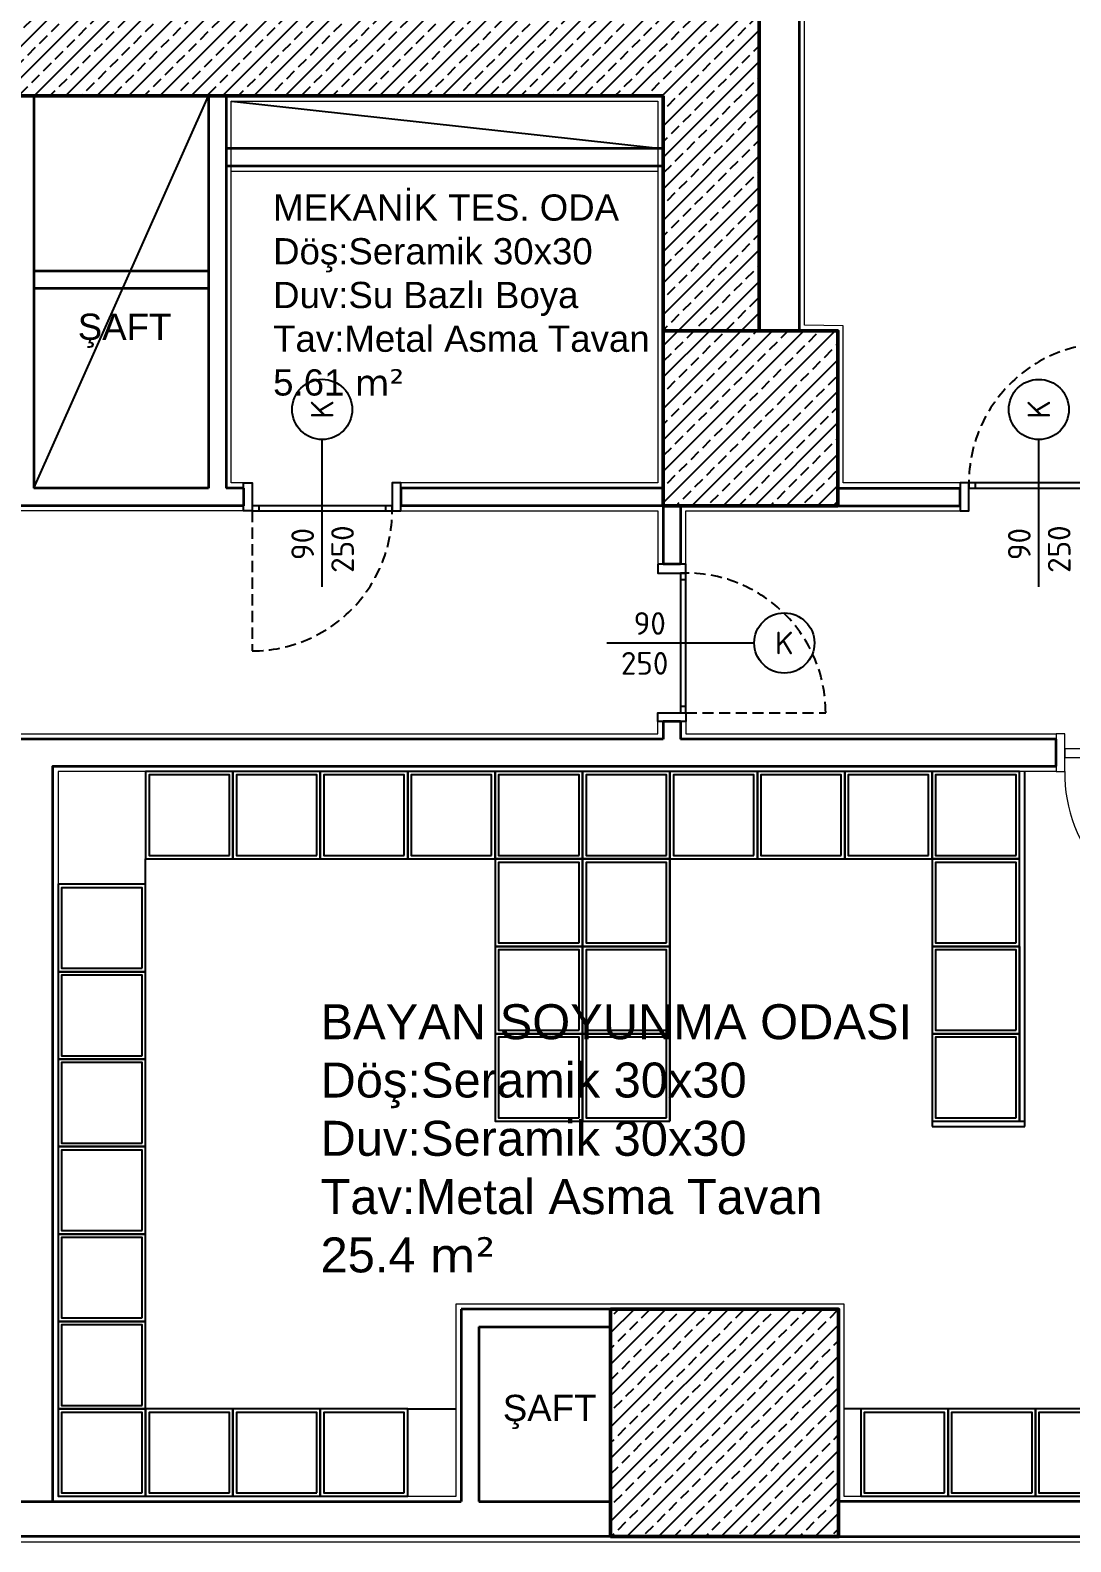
# Model space of a CAD drawing. Header units: millimetres. Extents: x 1443065 to 1517367, y 3763150 to 3779068.
# Drawn here: x 1502411 to 1503007, y 3765844 to 3766709 of the extents above; entities that cross this region are included whole.
import ezdxf
from ezdxf.enums import TextEntityAlignment as Align

# ---------------------------------------------------------------- set-up
doc = ezdxf.new("R2010")
doc.units = ezdxf.units.MM
doc.linetypes.add('HIDDEN', pattern=[9.525, 6.35, -3.175])
for name, color, linetype in [('1 ahsap dograma', 42, 'Continuous'), ('m-DOG_', 4, 'Continuous'), ('m-TAR_duvar', 8, 'Continuous'), ('m-TFR_vitrifiye', 1, 'Continuous'), ('m-YAZ_poz', 7, 'Continuous')]:
    doc.layers.add(name, color=color, linetype=linetype)
for name, color, linetype, lineweight in [('DUVAR', 2, 'Continuous', 35), ('MAHAL', 52, 'Continuous', 13), ('MERDIVEN', 4, 'Continuous', 20), ('SIVA', 3, 'Continuous', 9), ('TASIYICI', 170, 'Continuous', 50), ('TEFRIS', 165, 'Continuous', 15)]:
    doc.layers.add(name, color=color, linetype=linetype, lineweight=lineweight)
doc.styles.add('mono', font='isocpeur.ttf')
doc.styles.get("Standard").update_dxf_attribs({"font": 'arial.ttf'})
pattern_1 = [(45, (78491.543, -87954.948), (-8.98025612, 8.98025612), []), (45, (78500.523, -87954.948), (-8.98025612, 8.98025612), [6.35, -3.175])]

# ---------------------------------------------------------------- blocks, each defined once
blk = doc.blocks.new('90lık Kqpı')
at = {"layer": 'm-DOG_', "linetype": 'HIDDEN'}
blk.add_line((-8, -5), (-88, -5), dxfattribs=at)
at = {"layer": 'm-DOG_'}
for p, q in [((-5, -8.77), (-8, -8.77)), ((-5, -81.23), (-8, -81.23))]:
    blk.add_line(p, q, dxfattribs=at)
for points in [[(8, 0), (8, -5), (-8, -5), (-8, 0)], [(-8, -5), (-8, -85), (-5, -85), (-5, -5)], [(8, -90), (8, -85), (-8, -85), (-8, -90)]]:
    blk.add_lwpolyline(points, close=True, dxfattribs=at)
at = {"layer": 'm-DOG_', "linetype": 'HIDDEN'}
blk.add_arc((-8, -5), 80, 180, 270, dxfattribs=at)
blk = doc.blocks.new('m-penpoz')
blk.add_line((0, -1.625), (0, 0))
blk.add_circle((0, 0.332), 0.332)
blk.add_attdef('POZNO', text='', height=0.18).set_placement((0, 0.332), align=Align.MIDDLE)
blk.add_attdef('WIDTH', text='', height=0.18, rotation=90).set_placement((0, -1.625), align=Align.BOTTOM_LEFT)
blk.add_attdef('HEIGHT', text='', height=0.18, rotation=90).set_placement((0.069, -1.625), align=Align.TOP_LEFT)

msp = doc.modelspace()

# ---------------------------------------------------------------- hatches: boundary and pattern name
at = {"layer": 'm-TAR_duvar'}
h = msp.add_hatch(dxfattribs=at)
h.set_pattern_fill('ANSI33', color=256, scale=2)
h.set_pattern_definition(pattern_1)
h.paths.add_polyline_path([(1502828.56, 3766715.97), (1502828.56, 3766725.97), (1502783.56, 3766725.97), (1502783.56, 3766715.97), (1502098.49, 3766715.97), (1502098.49, 3766536.58), (1502153.49, 3766536.58), (1502153.49, 3766670.97), (1502773.56, 3766670.97), (1502773.56, 3766536.58), (1502828.56, 3766536.58)])
h = msp.add_hatch(dxfattribs=at)
h.set_pattern_fill('ANSI33', color=256, scale=2)
h.set_pattern_definition(pattern_1)
h.paths.add_polyline_path([(1502873.49, 3766536.58), (1502773.49, 3766536.58), (1502773.49, 3766436.58), (1502873.49, 3766436.58)])
h = msp.add_hatch(dxfattribs=at)
h.set_pattern_fill('ANSI33', color=256, scale=2)
h.set_pattern_definition([(45, (80081.977, -91424.947), (-8.98025612, 8.98025612), []), (45, (80090.957, -91424.947), (-8.98025612, 8.98025612), [6.35, -3.175])])
h.paths.add_polyline_path([(1502743.38, 3765847.09), (1502873.81, 3765847.09), (1502873.81, 3765977.09), (1502743.38, 3765977.09)])

# ---------------------------------------------------------------- linework, layer by layer
at = {"layer": '1 ahsap dograma'}
msp.add_line((1502977.29, 3766184.59), (1502977.29, 3766134.59), dxfattribs=at)
at = {"layer": 'DUVAR'}
for p, q in [((1502851.32, 3766536.8), (1502851.32, 3766725.97)), ((1502413.35, 3766670.97), (1502413.35, 3766446.58)), ((1502513.35, 3766670.97), (1502513.35, 3766446.58)), ((1502523.35, 3766670.97), (1502523.35, 3766446.58)), ((1502523.53, 3766640.97), (1502773.56, 3766640.97)), ((1502523.53, 3766630.97), (1502773.56, 3766630.97)), ((1502413.53, 3766570.97), (1502513.53, 3766570.97)), ((1502413.53, 3766560.97), (1502513.53, 3766560.97)), ((1502513.35, 3766446.58), (1502413.35, 3766446.58)), ((1502533.35, 3766446.58), (1502523.35, 3766446.58)), ((1502533.35, 3766446.58), (1502533.35, 3766436.58)), ((1502773.38, 3766446.58), (1502623.35, 3766446.58)), ((1502623.35, 3766446.58), (1502623.35, 3766436.58)), ((1502873.32, 3766446.58), (1502943.32, 3766446.58)), ((1502943.32, 3766436.58), (1502943.32, 3766446.58)), ((1502533.35, 3766436.58), (1502393.32, 3766436.58)), ((1502773.32, 3766436.58), (1502623.35, 3766436.58)), ((1502773.38, 3766436.58), (1502773.38, 3766403.09)), ((1502783.38, 3766436.58), (1502783.38, 3766403.09)), ((1502873.32, 3766436.58), (1502943.32, 3766436.58)), ((1502783.38, 3766403.09), (1502773.38, 3766403.09)), ((1502783.38, 3766313.09), (1502773.38, 3766313.09)), ((1502773.38, 3766313.09), (1502773.38, 3766303.09)), ((1502783.38, 3766313.09), (1502783.38, 3766303.09)), ((1502773.38, 3766303.09), (1502138.38, 3766303.09)), ((1502998.25, 3766303.09), (1502783.38, 3766303.09)), ((1502998.25, 3766287.59), (1502998.25, 3766303.09)), ((1502743.38, 3765977.09), (1502657.94, 3765977.09)), ((1502657.94, 3765977.09), (1502657.94, 3765867.08)), ((1502667.94, 3765967.09), (1502667.94, 3765867.08)), ((1502667.94, 3765967.09), (1502743.38, 3765967.09)), ((1502154, 3765867.08), (1502657.94, 3765867.08)), ((1502291.25, 3765867.08), (1502657.94, 3765867.08)), ((1502667.94, 3765867.08), (1502743.38, 3765867.08)), ((1502667.94, 3765867.08), (1502743.38, 3765867.08)), ((1503313.02, 3765867.08), (1502873.81, 3765867.08)), ((1502743.38, 3765847.09), (1502153.36, 3765847.09)), ((1502873.81, 3765847.09), (1503643.38, 3765847.08))]:
    msp.add_line(p, q, dxfattribs=at)
msp.add_lwpolyline([(1502424.29, 3765867.08), (1502424.29, 3766287.59), (1502998.25, 3766287.59)], dxfattribs=at)
at = {"layer": 'm-TFR_vitrifiye'}
for p, q in [((1502413.35, 3766446.58), (1502513.35, 3766670.97)), ((1502526.53, 3766667.97), (1502770.56, 3766640.97)), ((1502863.32, 3766436.58), (1502863.32, 3766436.58)), ((1502527.29, 3766284.59), (1502527.29, 3766234.59)), ((1502577.29, 3766284.59), (1502577.29, 3766234.59)), ((1502677.29, 3766284.59), (1502677.29, 3766234.59)), ((1502727.29, 3766284.59), (1502727.29, 3766234.59)), ((1502827.29, 3766284.59), (1502827.29, 3766234.59)), ((1502877.29, 3766284.59), (1502877.29, 3766234.59)), ((1502927.29, 3766284.59), (1502927.29, 3766234.59)), ((1502980.29, 3766084.59), (1502980.29, 3766284.59)), ((1502477.29, 3766220.08), (1502477.29, 3766234.59)), ((1502727.29, 3766234.59), (1502727.29, 3766184.59)), ((1502777.29, 3766234.59), (1502777.29, 3766184.59)), ((1502727.29, 3766184.59), (1502727.29, 3766134.59)), ((1502777.29, 3766184.59), (1502777.29, 3766134.59)), ((1502727.29, 3766134.59), (1502727.29, 3766084.59)), ((1502777.29, 3766134.59), (1502777.29, 3766084.59)), ((1502977.29, 3766134.59), (1502977.29, 3766084.59)), ((1502927.29, 3766084.59), (1502927.29, 3766081.59)), ((1502927.29, 3766081.59), (1502980.29, 3766081.59)), ((1502977.29, 3766084.59), (1502980.29, 3766084.59)), ((1502980.29, 3766081.59), (1502980.29, 3766084.59)), ((1502427.29, 3766070.08), (1502427.29, 3766020.08)), ((1502427.29, 3765920.08), (1502427.29, 3765870.08)), ((1502477.29, 3765920.08), (1502477.29, 3765870.08)), ((1502527.29, 3765920.08), (1502527.29, 3765870.08)), ((1502577.29, 3765920.08), (1502577.29, 3765870.08)), ((1502627.29, 3765920.08), (1502654.94, 3765920.08)), ((1502886.42, 3765920.08), (1502876.81, 3765920.08)), ((1502986.42, 3765920.08), (1502986.42, 3765870.08))]:
    msp.add_line(p, q, dxfattribs=at)
for points in [[(1502527.29, 3766234.59), (1502527.29, 3766284.59), (1502477.29, 3766284.59), (1502477.29, 3766234.59)], [(1502525.29, 3766236.59), (1502525.29, 3766282.59), (1502479.29, 3766282.59), (1502479.29, 3766236.59)], [(1502577.29, 3766234.59), (1502577.29, 3766284.59), (1502527.29, 3766284.59), (1502527.29, 3766234.59)], [(1502575.29, 3766236.59), (1502575.29, 3766282.59), (1502529.29, 3766282.59), (1502529.29, 3766236.59)], [(1502627.29, 3766234.59), (1502627.29, 3766284.59), (1502577.29, 3766284.59), (1502577.29, 3766234.59)], [(1502625.29, 3766236.59), (1502625.29, 3766282.59), (1502579.29, 3766282.59), (1502579.29, 3766236.59)], [(1502677.29, 3766234.59), (1502677.29, 3766284.59), (1502627.29, 3766284.59), (1502627.29, 3766234.59)], [(1502675.29, 3766236.59), (1502675.29, 3766282.59), (1502629.29, 3766282.59), (1502629.29, 3766236.59)], [(1502727.29, 3766234.59), (1502727.29, 3766284.59), (1502677.29, 3766284.59), (1502677.29, 3766234.59)], [(1502725.29, 3766236.59), (1502725.29, 3766282.59), (1502679.29, 3766282.59), (1502679.29, 3766236.59)], [(1502777.29, 3766234.59), (1502777.29, 3766284.59), (1502727.29, 3766284.59), (1502727.29, 3766234.59)], [(1502775.29, 3766236.59), (1502775.29, 3766282.59), (1502729.29, 3766282.59), (1502729.29, 3766236.59)], [(1502827.29, 3766234.59), (1502827.29, 3766284.59), (1502777.29, 3766284.59), (1502777.29, 3766234.59)], [(1502825.29, 3766236.59), (1502825.29, 3766282.59), (1502779.29, 3766282.59), (1502779.29, 3766236.59)], [(1502877.29, 3766234.59), (1502877.29, 3766284.59), (1502827.29, 3766284.59), (1502827.29, 3766234.59)], [(1502875.29, 3766236.59), (1502875.29, 3766282.59), (1502829.29, 3766282.59), (1502829.29, 3766236.59)], [(1502927.29, 3766234.59), (1502927.29, 3766284.59), (1502877.29, 3766284.59), (1502877.29, 3766234.59)], [(1502925.29, 3766236.59), (1502925.29, 3766282.59), (1502879.29, 3766282.59), (1502879.29, 3766236.59)], [(1502977.29, 3766234.59), (1502977.29, 3766284.59), (1502927.29, 3766284.59), (1502927.29, 3766234.59)], [(1502975.29, 3766236.59), (1502975.29, 3766282.59), (1502929.29, 3766282.59), (1502929.29, 3766236.59)], [(1502727.29, 3766184.59), (1502727.29, 3766234.59), (1502677.29, 3766234.59), (1502677.29, 3766184.59)], [(1502777.29, 3766184.59), (1502777.29, 3766234.59), (1502727.29, 3766234.59), (1502727.29, 3766184.59)], [(1502977.29, 3766184.59), (1502977.29, 3766234.59), (1502927.29, 3766234.59), (1502927.29, 3766184.59)], [(1502725.29, 3766186.59), (1502725.29, 3766232.59), (1502679.29, 3766232.59), (1502679.29, 3766186.59)], [(1502775.29, 3766186.59), (1502775.29, 3766232.59), (1502729.29, 3766232.59), (1502729.29, 3766186.59)], [(1502975.29, 3766186.59), (1502975.29, 3766232.59), (1502929.29, 3766232.59), (1502929.29, 3766186.59)], [(1502477.29, 3766170.08), (1502477.29, 3766220.08), (1502427.29, 3766220.08), (1502427.29, 3766170.08)], [(1502475.29, 3766172.08), (1502475.29, 3766218.08), (1502429.29, 3766218.08), (1502429.29, 3766172.08)], [(1502727.29, 3766134.59), (1502727.29, 3766184.59), (1502677.29, 3766184.59), (1502677.29, 3766134.59)], [(1502725.29, 3766136.59), (1502725.29, 3766182.59), (1502679.29, 3766182.59), (1502679.29, 3766136.59)], [(1502777.29, 3766134.59), (1502777.29, 3766184.59), (1502727.29, 3766184.59), (1502727.29, 3766134.59)], [(1502775.29, 3766136.59), (1502775.29, 3766182.59), (1502729.29, 3766182.59), (1502729.29, 3766136.59)], [(1502977.29, 3766134.59), (1502977.29, 3766184.59), (1502927.29, 3766184.59), (1502927.29, 3766134.59)], [(1502975.29, 3766136.59), (1502975.29, 3766182.59), (1502929.29, 3766182.59), (1502929.29, 3766136.59)], [(1502477.29, 3766120.08), (1502477.29, 3766170.08), (1502427.29, 3766170.08), (1502427.29, 3766120.08)], [(1502475.29, 3766122.08), (1502475.29, 3766168.08), (1502429.29, 3766168.08), (1502429.29, 3766122.08)], [(1502727.29, 3766084.59), (1502727.29, 3766134.59), (1502677.29, 3766134.59), (1502677.29, 3766084.59)], [(1502725.29, 3766086.59), (1502725.29, 3766132.59), (1502679.29, 3766132.59), (1502679.29, 3766086.59)], [(1502777.29, 3766084.59), (1502777.29, 3766134.59), (1502727.29, 3766134.59), (1502727.29, 3766084.59)], [(1502775.29, 3766086.59), (1502775.29, 3766132.59), (1502729.29, 3766132.59), (1502729.29, 3766086.59)], [(1502977.29, 3766084.59), (1502977.29, 3766134.59), (1502927.29, 3766134.59), (1502927.29, 3766084.59)], [(1502977.29, 3766134.59), (1502977.29, 3766134.59), (1502927.29, 3766134.59), (1502927.29, 3766134.59)], [(1502975.29, 3766086.59), (1502975.29, 3766132.59), (1502929.29, 3766132.59), (1502929.29, 3766086.59)], [(1502477.29, 3766070.08), (1502477.29, 3766120.08), (1502427.29, 3766120.08), (1502427.29, 3766070.08)], [(1502475.29, 3766072.08), (1502475.29, 3766118.08), (1502429.29, 3766118.08), (1502429.29, 3766072.08)], [(1502477.29, 3766020.08), (1502477.29, 3766070.08), (1502427.29, 3766070.08), (1502427.29, 3766020.08)], [(1502475.29, 3766022.08), (1502475.29, 3766068.08), (1502429.29, 3766068.08), (1502429.29, 3766022.08)], [(1502477.29, 3765970.08), (1502477.29, 3766020.08), (1502427.29, 3766020.08), (1502427.29, 3765970.08)], [(1502475.29, 3765972.08), (1502475.29, 3766018.08), (1502429.29, 3766018.08), (1502429.29, 3765972.08)], [(1502477.29, 3765920.08), (1502477.29, 3765970.08), (1502427.29, 3765970.08), (1502427.29, 3765920.08)], [(1502475.29, 3765922.08), (1502475.29, 3765968.08), (1502429.29, 3765968.08), (1502429.29, 3765922.08)], [(1502477.29, 3765870.08), (1502477.29, 3765920.08), (1502427.29, 3765920.08), (1502427.29, 3765870.08)], [(1502475.29, 3765872.08), (1502475.29, 3765918.08), (1502429.29, 3765918.08), (1502429.29, 3765872.08)], [(1502527.29, 3765870.08), (1502527.29, 3765920.08), (1502477.29, 3765920.08), (1502477.29, 3765870.08)], [(1502525.29, 3765872.08), (1502525.29, 3765918.08), (1502479.29, 3765918.08), (1502479.29, 3765872.08)], [(1502577.29, 3765870.08), (1502577.29, 3765920.08), (1502527.29, 3765920.08), (1502527.29, 3765870.08)], [(1502575.29, 3765872.08), (1502575.29, 3765918.08), (1502529.29, 3765918.08), (1502529.29, 3765872.08)], [(1502627.29, 3765870.08), (1502627.29, 3765920.08), (1502577.29, 3765920.08), (1502577.29, 3765870.08)], [(1502625.29, 3765872.08), (1502625.29, 3765918.08), (1502579.29, 3765918.08), (1502579.29, 3765872.08)], [(1502936.42, 3765870.08), (1502936.42, 3765920.08), (1502886.42, 3765920.08), (1502886.42, 3765870.08)], [(1502934.42, 3765872.08), (1502934.42, 3765918.08), (1502888.42, 3765918.08), (1502888.42, 3765872.08)], [(1502986.42, 3765870.08), (1502986.42, 3765920.08), (1502936.42, 3765920.08), (1502936.42, 3765870.08)], [(1502984.42, 3765872.08), (1502984.42, 3765918.08), (1502938.42, 3765918.08), (1502938.42, 3765872.08)], [(1503036.42, 3765870.08), (1503036.42, 3765920.08), (1502986.42, 3765920.08), (1502986.42, 3765870.08)], [(1503034.42, 3765872.08), (1503034.42, 3765918.08), (1502988.42, 3765918.08), (1502988.42, 3765872.08)]]:
    msp.add_lwpolyline(points, close=True, dxfattribs=at)
at = {"layer": 'MERDIVEN'}
for points in [[(1503003.25, 3766284.59), (1503003.25, 3766306.09), (1502998.25, 3766306.09), (1502998.25, 3766284.59)], [(1503003.25, 3766297.59), (1503003.25, 3766292.59), (1503083.25, 3766292.59), (1503083.25, 3766297.59)]]:
    msp.add_lwpolyline(points, close=True, dxfattribs=at)
msp.add_arc((1503083.25, 3766282.61), 80.02, 178.58536, 270, dxfattribs=at)
at = {"layer": 'SIVA'}
for p, q in [((1502526.53, 3766627.97), (1502770.56, 3766627.97)), ((1502533.35, 3766433.58), (1502393.32, 3766433.58))]:
    msp.add_line(p, q, dxfattribs=at)
for points in [[(1501970.55, 3765854.59), (1501970.55, 3765844.09), (1504649.38, 3765844.09), (1504649.38, 3768859.58), (1503776.81, 3768859.58), (1503776.32, 3769450.09), (1501795.91, 3769450.09)], [(1502943.32, 3766449.58), (1502876.38, 3766449.58), (1502876.38, 3766539.55), (1502854.32, 3766539.77), (1502854.32, 3766728.97), (1502831.38, 3766728.97)], [(1502533.35, 3766449.58), (1502526.35, 3766449.58), (1502526.35, 3766667.97), (1502770.38, 3766667.97), (1502770.38, 3766449.58), (1502623.35, 3766449.58)], [(1502623.35, 3766433.58), (1502770.38, 3766433.58), (1502770.38, 3766403.09)], [(1502786.38, 3766403.09), (1502786.38, 3766433.58), (1502943.32, 3766433.58)], [(1502138.38, 3766306.09), (1502770.38, 3766306.09), (1502770.38, 3766313.09)], [(1502786.38, 3766313.09), (1502786.38, 3766306.09), (1502998.25, 3766306.09)], [(1502998.25, 3766284.59), (1502427.29, 3766284.59), (1502427.29, 3765870.08), (1502654.94, 3765870.08), (1502654.94, 3765980.09), (1502876.81, 3765980.09), (1502876.81, 3765870.08), (1503099.03, 3765870.08)]]:
    msp.add_lwpolyline(points, dxfattribs=at)
at = {"layer": 'TASIYICI'}
for p, q in [((1502828.38, 3766715.97), (1502828.38, 3766536.58)), ((1502153.32, 3766670.97), (1502773.38, 3766670.97)), ((1502773.38, 3766670.97), (1502773.38, 3766536.32))]:
    msp.add_line(p, q, dxfattribs=at)
for points in [[(1502773.38, 3766436.58), (1502873.38, 3766436.58), (1502873.38, 3766536.58), (1502773.38, 3766536.58)], [(1502743.38, 3765847.09), (1502873.81, 3765847.09), (1502873.81, 3765977.09), (1502743.38, 3765977.09)]]:
    msp.add_lwpolyline(points, close=True, dxfattribs=at)

# ---------------------------------------------------------------- block references
at = {"layer": 'm-YAZ_poz'}
ref = msp.add_blockref('m-penpoz', (1502578.35, 3766474.45), dxfattribs=dict(at, xscale=51.83999999999998, yscale=51.83999999999998, zscale=51.83999999999998, rotation=0.0004505966874108402))
ref.add_attrib('WIDTH', '90', dxfattribs={"layer": '0', "height": 12.96, "rotation": 90, "style": 'mono'}).set_placement((1502577.56, 3766423.9), align=Align.BOTTOM_RIGHT)
ref.add_attrib('HEIGHT', '250', dxfattribs={"layer": '0', "height": 12.96, "rotation": 90, "style": 'mono'}).set_placement((1502600.36, 3766425.35), align=Align.BOTTOM_RIGHT)
ref.add_attrib('POZNO', 'K', dxfattribs={"layer": '0', "height": 12.96, "rotation": 90, "style": 'mono'}).set_placement((1502578.35, 3766491.66), align=Align.MIDDLE_CENTER)
ref = msp.add_blockref('m-penpoz', (1502988.32, 3766474.43), dxfattribs=dict(at, xscale=51.83999999999998, yscale=51.83999999999998, zscale=51.83999999999998, rotation=0.0004505966874108402))
ref.add_attrib('WIDTH', '90', dxfattribs={"layer": '0', "height": 12.96, "rotation": 90, "style": 'mono'}).set_placement((1502987.53, 3766423.88), align=Align.BOTTOM_RIGHT)
ref.add_attrib('HEIGHT', '250', dxfattribs={"layer": '0', "height": 12.96, "rotation": 90, "style": 'mono'}).set_placement((1503010.33, 3766425.33), align=Align.BOTTOM_RIGHT)
ref.add_attrib('POZNO', 'K', dxfattribs={"layer": '0', "height": 12.96, "rotation": 90, "style": 'mono'}).set_placement((1502988.32, 3766491.64), align=Align.MIDDLE_CENTER)
ref = msp.add_blockref('m-penpoz', (1502825.51, 3766358.09), dxfattribs=dict(at, xscale=51.83999999999998, yscale=51.83999999999998, zscale=51.83999999999998, rotation=270.0004505966874))
ref.add_attrib('WIDTH', '90', dxfattribs={"layer": '0', "height": 12.96, "style": 'mono'}).set_placement((1502774.95, 3766358.88), align=Align.BOTTOM_RIGHT)
ref.add_attrib('HEIGHT', '250', dxfattribs={"layer": '0', "height": 12.96, "style": 'mono'}).set_placement((1502776.4, 3766336.08), align=Align.BOTTOM_RIGHT)
ref.add_attrib('POZNO', 'K', dxfattribs={"layer": '0', "height": 12.96, "style": 'mono'}).set_placement((1502842.72, 3766358.09), align=Align.MIDDLE_CENTER)
at = {"layer": 'TEFRIS', "color": 6, "lineweight": 18}
for p, rotation in [((1503033.32, 3766441.58), 270), ((1502533.35, 3766441.58), 90.00000000000001), ((1502778.38, 3766313.09), 180)]:
    msp.add_blockref('90lık Kqpı', p, dxfattribs=dict(at, rotation=rotation))

# ---------------------------------------------------------------- texts
at = {"layer": 'MAHAL'}
for s, insert, char_height, width, attachment_point in [('{\\f@Arial Unicode MS|b0|i0|c162|p34;MEKANİK TES. ODA\\PDöş:Seramik 30x30\\PDuv:Su Bazlı Boya\\PTav:Metal Asma Tavan\\P5.61 \\fVerdana|b0|i0|c162|p34;m²}', (1502550.28, 3766499.38), 15, 275.7331, 7), ('{\\f@Arial Unicode MS|b0|i0|c162|p34;ŞAFT}', (1502438.52, 3766526.82), 15, 89.2871, 7), ('{\\f@Arial Unicode MS|b0|i0|c162|p34;BAYAN SOYUNMA ODASI\\PDöş:Seramik 30x30\\PDuv:Seramik 30x30\\PTav:Metal Asma Tavan\\P25.4 \\fVerdana|b0|i0|c162|p34;m²}', (1502577.41, 3765997.85), 20, 398.1721, 7), ('{\\f@Arial Unicode MS|b0|i0|c162|p34;ŞAFT}', (1502681.69, 3765928.12), 15, 89.2871, 1)]:
    msp.add_mtext(s, dxfattribs=dict(at, insert=insert, char_height=char_height, width=width, attachment_point=attachment_point))

doc.saveas('drawing.dxf')
